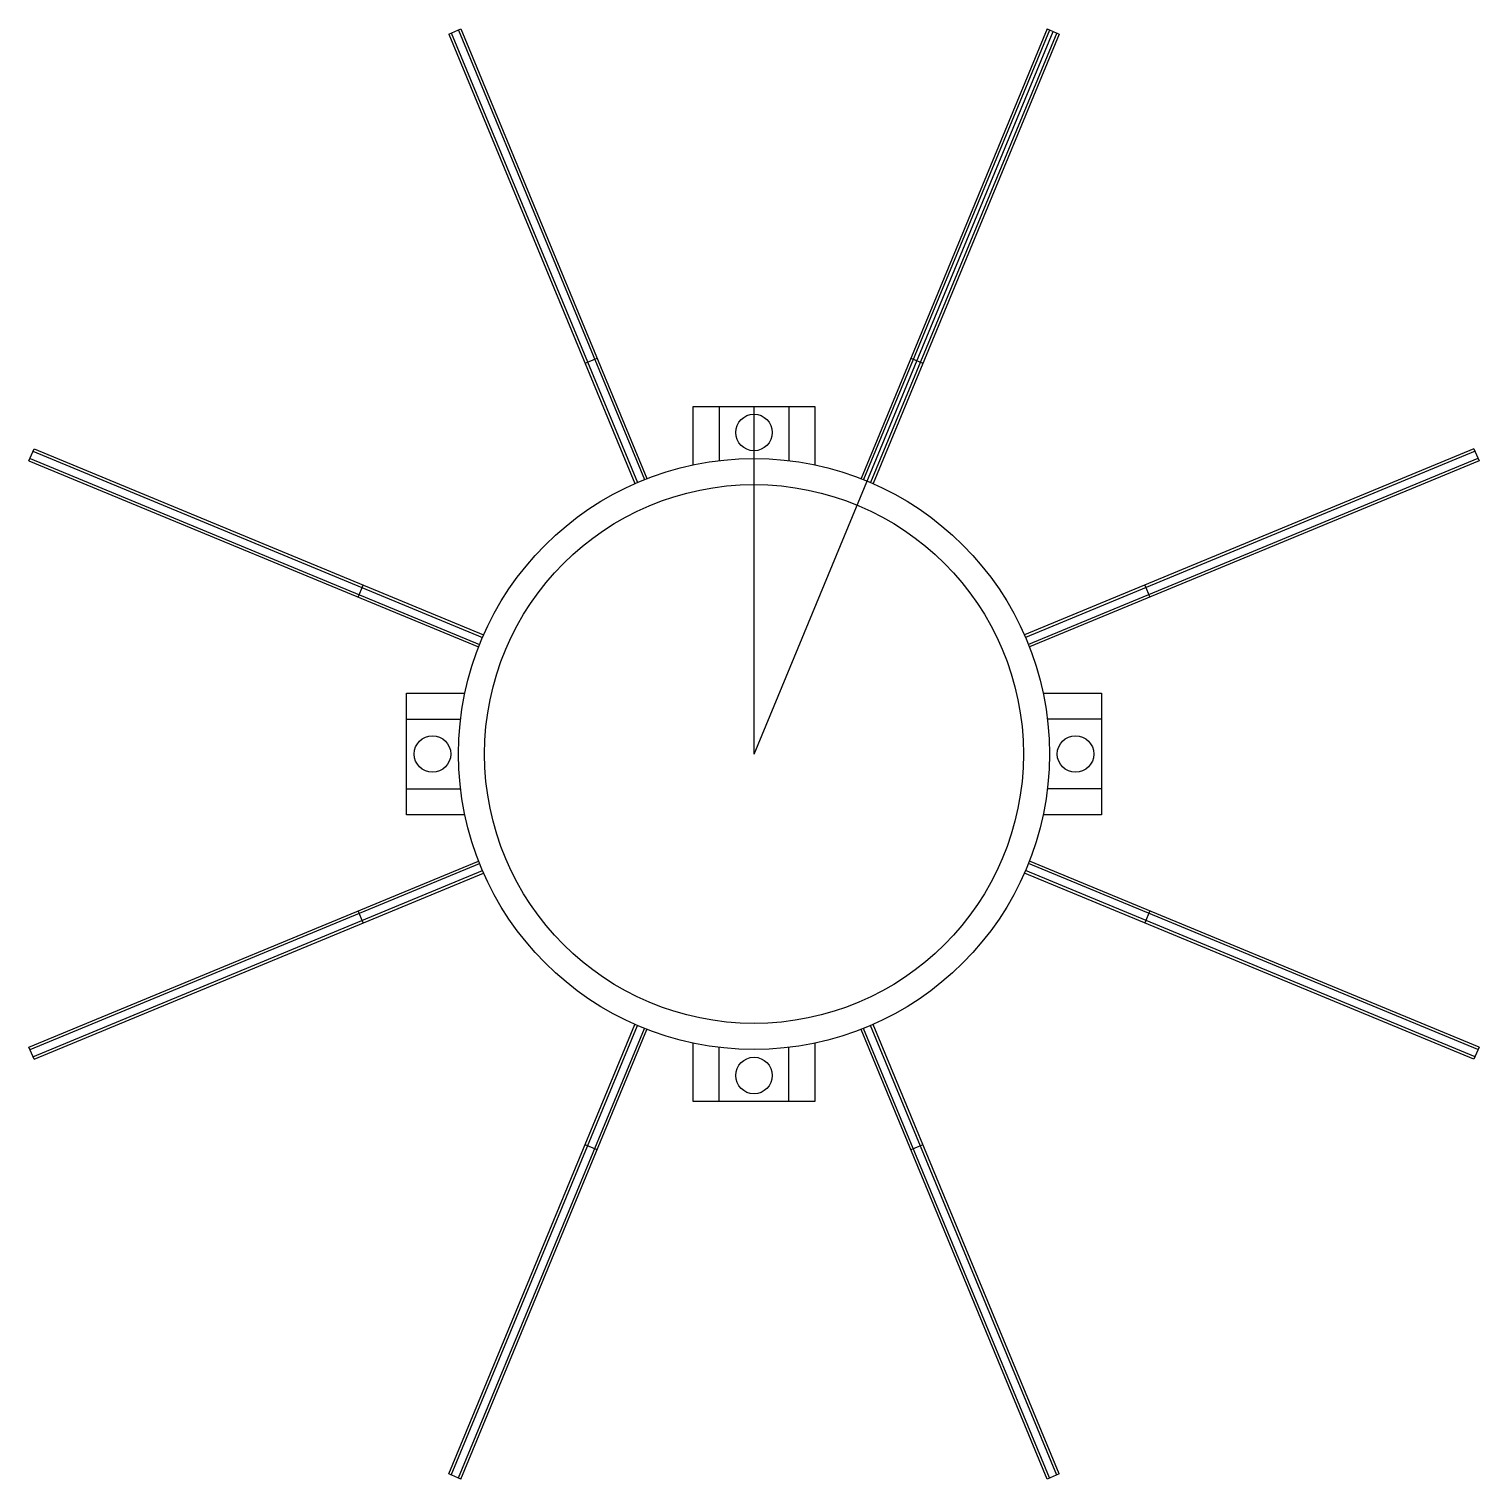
# Model space of a CAD drawing. Header units: millimetres. Extents: x -83 to 83, y -83 to 83.
import ezdxf

# ---------------------------------------------------------------- set-up
doc = ezdxf.new("R2010")
doc.units = ezdxf.units.MM
doc.layers.get('0').update_dxf_attribs({"linetype": 'CONTINUOUS'})

msp = doc.modelspace()

# ---------------------------------------------------------------- linework, layer by layer
for p, q in [((-35.13, 82.85), (-33.75, 83.43)), ((-33.75, 83.43), (-12.32, 31.69)), ((-35.13, 82.85), (-13.7, 31.12)), ((-34.85, 82.97), (-13.42, 31.23)), ((-34.02, 83.31), (-12.59, 31.58)), ((0, 0), (34.44, 83.14)), ((33.75, 83.43), (12.32, 31.69)), ((34.02, 83.31), (12.59, 31.58)), ((34.85, 82.97), (13.42, 31.23)), ((35.13, 82.85), (13.7, 31.12)), ((33.75, 83.43), (35.13, 82.85)), ((-19.44, 44.98), (-18.06, 45.55)), ((18.06, 45.55), (19.44, 44.98)), ((-7, 33.27), (-7, 40)), ((-7, 40), (7, 40)), ((-4, 40), (-4, 33.76)), ((0, 34), (0, 40)), ((4, 40), (4, 33.76)), ((7, 40), (7, 33.27)), ((-83.43, 33.75), (-82.85, 35.13)), ((-82.85, 35.13), (-31.12, 13.7)), ((82.85, 35.13), (31.12, 13.7)), ((82.85, 35.13), (83.43, 33.75)), ((-83.43, 33.75), (-31.69, 12.32)), ((-83.31, 34.02), (-31.58, 12.59)), ((-82.97, 34.85), (-31.23, 13.42)), ((0, 0), (0, 34)), ((82.97, 34.85), (31.23, 13.42)), ((83.31, 34.02), (31.58, 12.59)), ((83.43, 33.75), (31.69, 12.32)), ((-45.55, 18.06), (-44.98, 19.44)), ((44.98, 19.44), (45.55, 18.06)), ((-40, -7), (-40, 7)), ((-40, 7), (-33.27, 7)), ((33.27, 7), (40, 7)), ((40, 7), (40, -7)), ((-40, 4), (-33.76, 4)), ((40, 4), (33.76, 4)), ((-40, -4), (-33.76, -4)), ((40, -4), (33.76, -4)), ((-33.27, -7), (-40, -7)), ((40, -7), (33.27, -7)), ((-83.43, -33.75), (-31.69, -12.32)), ((-83.31, -34.02), (-31.58, -12.59)), ((83.31, -34.02), (31.58, -12.59)), ((83.43, -33.75), (31.69, -12.32)), ((-82.97, -34.85), (-31.23, -13.42)), ((-82.85, -35.13), (-31.12, -13.7)), ((82.85, -35.13), (31.12, -13.7)), ((82.97, -34.85), (31.23, -13.42)), ((-44.98, -19.44), (-45.55, -18.06)), ((45.55, -18.06), (44.98, -19.44)), ((-35.13, -82.85), (-13.7, -31.12)), ((-34.85, -82.97), (-13.42, -31.23)), ((-34.02, -83.31), (-12.59, -31.58)), ((-33.75, -83.43), (-12.32, -31.69)), ((33.75, -83.43), (12.32, -31.69)), ((34.02, -83.31), (12.59, -31.58)), ((34.85, -82.97), (13.42, -31.23)), ((35.13, -82.85), (13.7, -31.12)), ((-7, -40), (-7, -33.27)), ((7, -33.27), (7, -40)), ((-82.85, -35.13), (-83.43, -33.75)), ((-4, -40), (-4, -33.76)), ((4, -40), (4, -33.76)), ((83.43, -33.75), (82.85, -35.13)), ((7, -40), (-7, -40)), ((-18.06, -45.55), (-19.44, -44.98)), ((19.44, -44.98), (18.06, -45.55)), ((-33.75, -83.43), (-35.13, -82.85)), ((35.13, -82.85), (33.75, -83.43))]:
    msp.add_line(p, q)
for centre, radius in [((0, 37), 2.1), ((0, 0), 34), ((0, 0), 31), ((-37, 0), 2.1), ((37, 0), 2.1), ((0, -37), 2.1)]:
    msp.add_circle(centre, radius)

doc.saveas('drawing.dxf')
